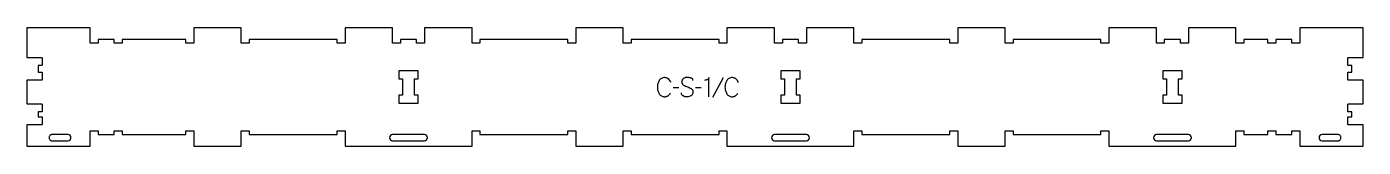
# Model space of a CAD drawing. Extents: x 0 to 2100, y 0 to 186.
import ezdxf

# ---------------------------------------------------------------- set-up
doc = ezdxf.new("R2010")
doc.units = 0
for name, color, linetype in [('1_ANYTOOL_1MMDEEP_LABELS_S', 2, 'CONTINUOUS'), ('3_ANYTOOL_CUTTHROUGH_INSID', 4, 'CONTINUOUS'), ('4_ANYTOOL_CUTTHROUGH_OUTSI', 5, 'CONTINUOUS')]:
    doc.layers.add(name, color=color, linetype=linetype)

msp = doc.modelspace()

# ---------------------------------------------------------------- linework, layer by layer
at = {"layer": '1_ANYTOOL_1MMDEEP_LABELS_S'}
for p, q in [((1094.241931, 107.01994), (1077.056217, 76.248511)), ((1024.341931, 91.377083), (1015.556217, 91.291369)), ((1059.399074, 91.377083), (1050.61336, 91.291369))]:
    msp.add_line(p, q, dxfattribs=at)
for points in [[(1011.699074, 99.991369, 0.059291), (1010.162913, 102.920785, 0.066881), (1007.949074, 105.36994, 0.04529), (1006.632088, 106.293817, 0.046757), (1005.168717, 106.961011, 0.04633), (1003.528805, 107.365343, 0.037303), (1001.841931, 107.491369, 0.054828), (999.336291, 107.215783, 0.073548), (996.993717, 106.318154, 0.073729), (995.024395, 104.789921, 0.056205), (993.506217, 102.798511, 0.033355), (992.285048, 100.408636, 0.034965), (991.40086, 97.875297, 0.034911), (990.870832, 95.20729, 0.031589), (990.699074, 92.491369, 0.032085), (990.873577, 89.77474, 0.035383), (991.411574, 87.10744, 0.035431), (992.310063, 84.572283, 0.033598), (993.549074, 82.184226, 0.058628), (995.111275, 80.183341, 0.073381), (997.133003, 78.664583, 0.072539), (999.578976, 77.763529, 0.05208), (1002.184788, 77.491369, 0.033243), (1003.626163, 77.587305, 0.042283), (1005.034788, 77.898511, 0.042766), (1006.277485, 78.405601, 0.044269), (1007.41336, 79.11994, 0.055485), (1009.425155, 81.034841, 0.045948), (1011.01336, 83.31994)], [(1046.584788, 102.905654, 0.071867), (1046.391675, 104.242261, 0.100684), (1045.765146, 105.423511, 0.047558), (1045.290592, 105.899962, 0.038563), (1044.740592, 106.28869, 0.037928), (1044.043404, 106.636158, 0.026634), (1043.306217, 106.891369, 0.028461), (1040.282884, 107.577351, 0.041577), (1037.199074, 107.834226, 0.036938), (1035.696714, 107.723086, 0.041531), (1034.231217, 107.378869, 0.041583), (1032.85384, 106.80166, 0.038125), (1031.584788, 106.012797, 0.057611), (1030.514636, 105.020893, 0.065808), (1029.720503, 103.800297, 0.06469), (1029.243007, 102.340742, 0.046778), (1029.099074, 100.805654, 0.052235), (1029.26143, 99.255812, 0.075448), (1029.806217, 97.805654, 0.076671), (1030.722309, 96.632602, 0.061023), (1031.927646, 95.748511, 0.021951), (1034.9565, 94.221166, 0.018213), (1038.099074, 92.941369, -0.02405), (1041.200559, 91.635906, -0.02981), (1044.141931, 90.005654, -0.068439), (1045.283233, 89.039724, -0.079282), (1046.091931, 87.787797, -0.076308), (1046.516931, 86.209115, -0.047772), (1046.541931, 84.562797, -0.046243), (1046.248697, 82.881838, -0.06359), (1045.599074, 81.311011, -0.064671), (1044.62625, 80.026822, -0.057073), (1043.370503, 79.012797, -0.067522), (1040.402194, 77.649887, -0.070793), (1037.177646, 77.148511, -0.064027), (1034.03863, 77.511026, -0.070447), (1031.11336, 78.691369, -0.054374), (1029.954943, 79.541001, -0.074742), (1029.056217, 80.652083, -0.075199), (1028.53321, 81.958461, -0.057737), (1028.370503, 83.362797)], [(1071.527646, 77.491369), (1071.527646, 107.534226, -0.057478), (1071.263623, 106.441258, -0.075801), (1070.724074, 105.461011, -0.075474), (1069.908622, 104.677137, -0.055107), (1068.91336, 104.127083, -0.039607), (1066.771119, 103.427571, -0.05918), (1064.541931, 103.162797)], [(1117.856217, 99.991369, 0.059291), (1116.320056, 102.920785, 0.066881), (1114.106217, 105.36994, 0.04529), (1112.789231, 106.293817, 0.046757), (1111.32586, 106.961011, 0.04633), (1109.685948, 107.365343, 0.037303), (1107.999074, 107.491369, 0.054828), (1105.493434, 107.215783, 0.073548), (1103.15086, 106.318154, 0.073729), (1101.181538, 104.789921, 0.056205), (1099.66336, 102.798511, 0.033355), (1098.442191, 100.408636, 0.034965), (1097.558003, 97.875297, 0.034911), (1097.027975, 95.20729, 0.031589), (1096.856217, 92.491369, 0.032085), (1097.03072, 89.77474, 0.035383), (1097.568717, 87.10744, 0.035431), (1098.467206, 84.572283, 0.033598), (1099.706217, 82.184226, 0.058628), (1101.268418, 80.183341, 0.073381), (1103.290146, 78.664583, 0.072539), (1105.736119, 77.763529, 0.05208), (1108.341931, 77.491369, 0.033243), (1109.783306, 77.587305, 0.042283), (1111.191931, 77.898511, 0.042766), (1112.434628, 78.405601, 0.044269), (1113.570503, 79.11994, 0.055485), (1115.582298, 81.034841, 0.045948), (1117.170503, 83.31994)]]:
    msp.add_lwpolyline(points, format="xyb", dxfattribs=at)
at = {"layer": '3_ANYTOOL_CUTTHROUGH_INSID'}
for points in [[(609, 105.544253), (615, 105.544253), (615, 118.044253), (584.5, 118.044253), (584.5, 105.544253), (590.5, 105.544253), (590.5, 80.044253), (584.5, 80.044253), (584.5, 67.544253), (615, 67.544253), (615, 80.044253), (609, 80.044253)], [(1209, 105.544253), (1215, 105.544253), (1215, 118.044253), (1184.5, 118.044253), (1184.5, 105.544253), (1190.5, 105.544253), (1190.5, 80.044253), (1184.5, 80.044253), (1184.5, 67.544253), (1215, 67.544253), (1215, 80.044253), (1209, 80.044253)], [(1809, 105.544253), (1815, 105.544253), (1815, 118.044253), (1784.5, 118.044253), (1784.5, 105.544253), (1790.5, 105.544253), (1790.5, 80.044253), (1784.5, 80.044253), (1784.5, 67.544253), (1815, 67.544253), (1815, 80.044253), (1809, 80.044253)]]:
    msp.add_lwpolyline(points, close=True, dxfattribs=at)
for points in [[(64.75, 8.5, 1), (64.75, 18), (39.009651, 18, 0.12263), (37.35456, 17.587875, 0.106401), (36.040385, 16.480762, 0.09127), (35.253336, 14.956608, 0.148392), (35.253336, 11.543392, 0.09127), (36.040385, 10.019238, 0.106401), (37.35456, 8.912125, 0.12263), (39.009651, 8.5)], [(624.75, 8.5, 1), (624.75, 18), (574.75, 18, 1), (574.75, 8.5)], [(1224.75, 8.5, 1), (1224.75, 18), (1174.75, 18, 1), (1174.75, 8.5)], [(1824.75, 8.5, 1), (1824.75, 18), (1774.75, 18, 1), (1774.75, 8.5)], [(2034.75, 8.5), (2060.490349, 8.5, 0.12263), (2062.14544, 8.912125, 0.106401), (2063.459615, 10.019238, 0.09127), (2064.246664, 11.543392, 0.148392), (2064.246664, 14.956608, 0.09127), (2063.459615, 16.480762, 0.106401), (2062.14544, 17.587875, 0.12263), (2060.490349, 18), (2034.75, 18, 1)]]:
    msp.add_lwpolyline(points, format="xyb", close=True, dxfattribs=at)
at = {"layer": '4_ANYTOOL_CUTTHROUGH_OUTSI'}
msp.add_lwpolyline([(1687.5, 18), (1687.5, 23.75, -0.414214), (1687.75, 24), (1699.75, 24, -0.414214), (1700, 23.75), (1700, 0), (1899.5, 0), (1899.5, 23.75, -0.414214), (1899.75, 24), (1911.75, 24, -0.414214), (1912, 23.75), (1912, 18), (1949.5, 18), (1949.5, 23.75, -0.414214), (1949.75, 24), (1961.75, 24, -0.414214), (1962, 23.75), (1962, 18), (1987.5, 18), (1987.5, 23.75, -0.414214), (1987.75, 24), (1999.75, 24, -0.414214), (2000, 23.75), (2000, 0), (2099.5, 0), (2099.5, 33.5), (2075.75, 33.5, -0.414214), (2075.5, 33.75), (2075.5, 45.75, -0.414214), (2075.75, 46), (2081.5, 46), (2081.5, 53.589), (2075.75, 53.589, -0.414214), (2075.5, 53.839), (2075.5, 65.839, -0.414214), (2075.75, 66.089), (2099.5, 66.089), (2099.5, 103.5), (2075.75, 103.5, -0.414214), (2075.5, 103.75), (2075.5, 115.75, -0.414214), (2075.75, 116), (2081.5, 116), (2081.5, 126.5), (2075.75, 126.5, -0.414214), (2075.5, 126.75), (2075.5, 138.75, -0.414214), (2075.75, 139), (2099.5, 139), (2099.5, 185.5), (2000, 185.5), (2000, 161.75, -0.414214), (1999.75, 161.5), (1987.75, 161.5, -0.414214), (1987.5, 161.75), (1987.5, 167.5), (1962, 167.5), (1962, 161.75, -0.414214), (1961.75, 161.5), (1949.75, 161.5, -0.414214), (1949.5, 161.75), (1949.5, 167.5), (1912, 167.5), (1912, 161.75, -0.414214), (1911.75, 161.5), (1899.75, 161.5, -0.414214), (1899.5, 161.75), (1899.5, 185.5), (1825, 185.5), (1825, 161.75, -0.414214), (1824.75, 161.5), (1812.75, 161.5, -0.414214), (1812.5, 161.75), (1812.5, 167.5), (1787, 167.5), (1787, 161.75, -0.414214), (1786.75, 161.5), (1774.75, 161.5, -0.414214), (1774.5, 161.75), (1774.5, 185.5), (1700, 185.5), (1700, 161.75, -0.414214), (1699.75, 161.5), (1687.75, 161.5, -0.414214), (1687.5, 161.75), (1687.5, 167.5), (1549.5, 167.5), (1549.5, 161.75, -0.414214), (1549.25, 161.5), (1537.25, 161.5, -0.414214), (1537, 161.75), (1537, 185.5), (1462.5, 185.5), (1462.5, 161.75, -0.414214), (1462.25, 161.5), (1450.25, 161.5, -0.414214), (1450, 161.75), (1450, 167.5), (1312, 167.5), (1312, 161.75, -0.414214), (1311.75, 161.5), (1299.75, 161.5, -0.414214), (1299.5, 161.75), (1299.5, 185.5), (1225, 185.5), (1225, 161.75, -0.414214), (1224.75, 161.5), (1212.75, 161.5, -0.414214), (1212.5, 161.75), (1212.5, 167.5), (1187, 167.5), (1187, 161.75, -0.414214), (1186.75, 161.5), (1174.75, 161.5, -0.414214), (1174.5, 161.75), (1174.5, 185.5), (1100, 185.5), (1100, 161.75, -0.414214), (1099.75, 161.5), (1087.75, 161.5, -0.414214), (1087.5, 161.75), (1087.5, 167.5), (949.5, 167.5), (949.5, 161.75, -0.414214), (949.25, 161.5), (937.25, 161.5, -0.414214), (937, 161.75), (937, 185.5), (862.5, 185.5), (862.5, 161.75, -0.414214), (862.25, 161.5), (850.25, 161.5, -0.414214), (850, 161.75), (850, 167.5), (712, 167.5), (712, 161.75, -0.414214), (711.75, 161.5), (699.75, 161.5, -0.414214), (699.5, 161.75), (699.5, 185.5), (625, 185.5), (625, 161.75, -0.414214), (624.75, 161.5), (612.75, 161.5, -0.414214), (612.5, 161.75), (612.5, 167.5), (587, 167.5), (587, 161.75, -0.414214), (586.75, 161.5), (574.75, 161.5, -0.414214), (574.5, 161.75), (574.5, 185.5), (500, 185.5), (500, 161.75, -0.414214), (499.75, 161.5), (487.75, 161.5, -0.414214), (487.5, 161.75), (487.5, 167.5), (349.5, 167.5), (349.5, 161.75, -0.414214), (349.25, 161.5), (337.25, 161.5, -0.414214), (337, 161.75), (337, 185.5), (262.5, 185.5), (262.5, 161.75, -0.414214), (262.25, 161.5), (250.25, 161.5, -0.414214), (250, 161.75), (250, 167.5), (150, 167.5), (150, 161.75, -0.414214), (149.75, 161.5), (137.75, 161.5, -0.414214), (137.5, 161.75), (137.5, 167.5), (112, 167.5), (112, 161.75, -0.414214), (111.75, 161.5), (99.75, 161.5, -0.414214), (99.5, 161.75), (99.5, 185.5), (0, 185.5), (0, 139), (23.75, 139, -0.414214), (24, 138.75), (24, 126.75, -0.414214), (23.75, 126.5), (18, 126.5), (18, 116), (23.75, 116, -0.414214), (24, 115.75), (24, 103.75, -0.414214), (23.75, 103.5), (0, 103.5), (0, 66.089), (23.75, 66.089, -0.414214), (24, 65.839), (24, 53.839, -0.414214), (23.75, 53.589), (18, 53.589), (18, 46), (23.75, 46, -0.414214), (24, 45.75), (24, 33.75, -0.414214), (23.75, 33.5), (0, 33.5), (0, 0), (99.5, 0), (99.5, 23.75, -0.414214), (99.75, 24), (111.75, 24, -0.414214), (112, 23.75), (112, 18), (137.5, 18), (137.5, 23.75, -0.414214), (137.75, 24), (149.75, 24, -0.414214), (150, 23.75), (150, 18), (250, 18), (250, 23.75, -0.414214), (250.25, 24), (262.25, 24, -0.414214), (262.5, 23.75), (262.5, 0), (337, 0), (337, 23.75, -0.414214), (337.25, 24), (349.25, 24, -0.414214), (349.5, 23.75), (349.5, 18), (487.5, 18), (487.5, 23.75, -0.414214), (487.75, 24), (499.75, 24, -0.414214), (500, 23.75), (500, 0), (699.5, 0), (699.5, 23.75, -0.414214), (699.75, 24), (711.75, 24, -0.414214), (712, 23.75), (712, 18), (850, 18), (850, 23.75, -0.414214), (850.25, 24), (862.25, 24, -0.414214), (862.5, 23.75), (862.5, 0), (937, 0), (937, 23.75, -0.414214), (937.25, 24), (949.25, 24, -0.414214), (949.5, 23.75), (949.5, 18), (1087.5, 18), (1087.5, 23.75, -0.414214), (1087.75, 24), (1099.75, 24, -0.414214), (1100, 23.75), (1100, 0), (1299.5, 0), (1299.5, 23.75, -0.414214), (1299.75, 24), (1311.75, 24, -0.414214), (1312, 23.75), (1312, 18), (1450, 18), (1450, 23.75, -0.414214), (1450.25, 24), (1462.25, 24, -0.414214), (1462.5, 23.75), (1462.5, 0), (1537, 0), (1537, 23.75, -0.414214), (1537.25, 24), (1549.25, 24, -0.414214), (1549.5, 23.75), (1549.5, 18)], format="xyb", close=True, dxfattribs=at)

doc.saveas('drawing.dxf')
